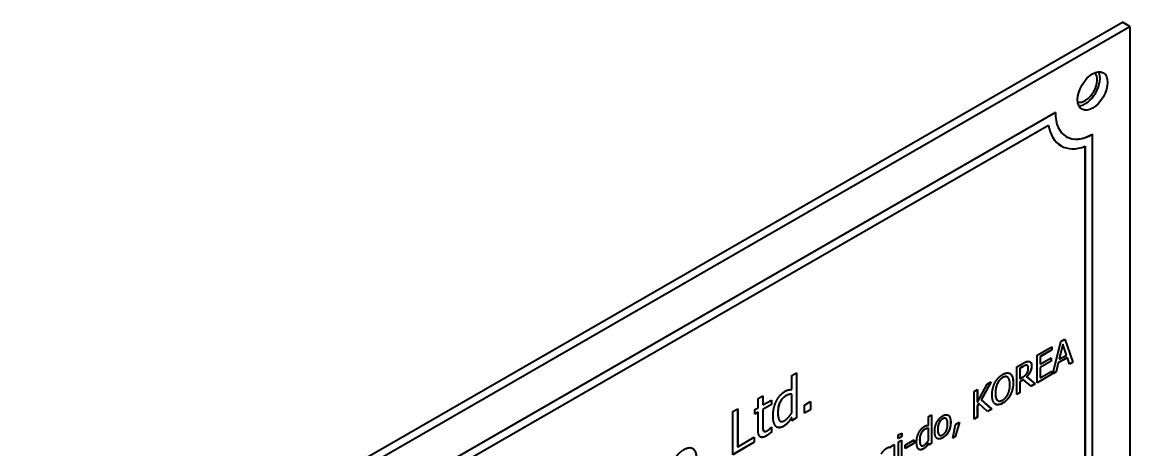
# Model space of a CAD drawing. Header units: inches. Extents: x 6934 to 18973, y 4254 to 7629.
# Drawn here: x 11189.8 to 11273.9, y 6588 to 6620.5 of the extents above; entities that cross this region are included whole.
import ezdxf

# ---------------------------------------------------------------- set-up
doc = ezdxf.new("R2010")
doc.units = ezdxf.units.IN
doc.header["$MEASUREMENT"] = 0
doc.layers.add('POWER SUPPLY CASE OUTLINE$0$가시적인 것(ISO)', color=3, linetype='Continuous', lineweight=40, true_color=0x00ff00)
doc.layers.add('POWER SUPPLY CASE OUTLINE$0$가시적인 좁은 것(ISO)', color=3, linetype='Continuous', lineweight=35, true_color=0x00ff00)

msp = doc.modelspace()

# ---------------------------------------------------------------- linework, layer by layer
at = {"layer": 'POWER SUPPLY CASE OUTLINE$0$가시적인 것(ISO)'}
for p, q in [((11188.485, 6571.641), (11273.338, 6620.505)), ((11189.051, 6571.315), (11273.904, 6620.179)), ((11273.904, 6620.179), (11273.338, 6620.505)), ((11273.904, 6620.179), (11273.904, 6558.045)), ((11194.708, 6571.303), (11268.247, 6613.651)), ((11268.252, 6613.648), (11194.713, 6571.299)), ((11268.247, 6613.651), (11268.252, 6613.648)), ((11195.231, 6570.944), (11267.734, 6612.695)), ((11271.075, 6612.01), (11271.081, 6612.006)), ((11271.081, 6562.954), (11271.081, 6612.006)), ((11268.68, 6611.12), (11268.685, 6611.117)), ((11270.509, 6563.23), (11270.509, 6611.079)), ((11270.515, 6611.081), (11270.515, 6563.227)), ((11268.063, 6593.819), (11268.674, 6596.264)), ((11268.674, 6596.264), (11268.97, 6596.434)), ((11268.966, 6596.432), (11269.575, 6594.696)), ((11268.97, 6596.434), (11269.58, 6594.693)), ((11266.862, 6595.221), (11267.995, 6595.873)), ((11267.989, 6595.628), (11267.097, 6595.115)), ((11267.995, 6595.625), (11267.103, 6595.111)), ((11267.989, 6595.869), (11267.989, 6595.628)), ((11267.989, 6595.628), (11267.995, 6595.625)), ((11267.995, 6595.873), (11267.995, 6595.625)), ((11268.81, 6596.064), (11268.532, 6594.918)), ((11268.816, 6596.061), (11268.537, 6594.915)), ((11268.81, 6596.064), (11268.816, 6596.061)), ((11269.096, 6595.237), (11268.816, 6596.061)), ((11265.317, 6594.331), (11265.784, 6594.6)), ((11266.862, 6593.128), (11266.862, 6595.221)), ((11267.097, 6595.115), (11267.097, 6594.541)), ((11267.097, 6595.115), (11267.103, 6595.111)), ((11267.929, 6594.773), (11267.097, 6594.294)), ((11267.103, 6595.111), (11267.103, 6594.538)), ((11267.103, 6594.538), (11267.934, 6595.017)), ((11267.934, 6594.77), (11267.103, 6594.291)), ((11267.929, 6595.014), (11267.929, 6594.773)), ((11267.929, 6594.773), (11267.934, 6594.77)), ((11267.934, 6595.017), (11267.934, 6594.77)), ((11268.466, 6594.643), (11268.301, 6593.963)), ((11268.471, 6594.639), (11268.307, 6593.96)), ((11269.157, 6595.041), (11268.466, 6594.643)), ((11268.466, 6594.643), (11268.471, 6594.639)), ((11269.162, 6595.037), (11268.471, 6594.639)), ((11268.532, 6594.918), (11268.537, 6594.915)), ((11268.537, 6594.915), (11269.096, 6595.237)), ((11269.157, 6595.041), (11269.162, 6595.037)), ((11269.327, 6594.547), (11269.162, 6595.037)), ((11269.575, 6594.696), (11269.325, 6594.552)), ((11269.58, 6594.693), (11269.327, 6594.547)), ((11269.575, 6594.696), (11269.58, 6594.693)), ((11248.25, 6593.673), (11248.607, 6593.879)), ((11248.602, 6593.876), (11248.602, 6590.466)), ((11248.607, 6593.879), (11248.607, 6590.463)), ((11264.831, 6593.818), (11264.836, 6593.815)), ((11265.317, 6592.238), (11265.317, 6594.331)), ((11265.791, 6594.37), (11265.552, 6594.232)), ((11265.552, 6594.232), (11265.552, 6593.445)), ((11265.552, 6594.232), (11265.558, 6594.229)), ((11265.797, 6594.366), (11265.558, 6594.229)), ((11265.558, 6594.229), (11265.558, 6593.442)), ((11266.117, 6594.45), (11266.123, 6594.446)), ((11267.989, 6593.783), (11266.862, 6593.134)), ((11267.995, 6593.78), (11266.862, 6593.128)), ((11267.097, 6594.541), (11267.103, 6594.538)), ((11267.097, 6594.294), (11267.097, 6593.517)), ((11267.097, 6594.294), (11267.103, 6594.291)), ((11267.103, 6594.291), (11267.103, 6593.514)), ((11267.103, 6593.514), (11267.995, 6594.027)), ((11267.989, 6594.024), (11267.989, 6593.783)), ((11267.989, 6593.783), (11267.995, 6593.78)), ((11267.995, 6594.027), (11267.995, 6593.78)), ((11268.307, 6593.96), (11268.063, 6593.819)), ((11268.301, 6593.963), (11268.065, 6593.827)), ((11268.301, 6593.963), (11268.307, 6593.96)), ((11248.25, 6592.613), (11248.25, 6593.673)), ((11262.332, 6591.65), (11263.074, 6593.039)), ((11263.357, 6593.202), (11262.613, 6591.845)), ((11263.368, 6593.208), (11262.618, 6591.842)), ((11263.074, 6593.039), (11263.368, 6593.208)), ((11264.604, 6593.572), (11264.61, 6593.569)), ((11265.552, 6593.445), (11265.558, 6593.442)), ((11265.828, 6593.371), (11265.552, 6593.213)), ((11265.552, 6593.213), (11265.552, 6592.38)), ((11265.552, 6593.213), (11265.558, 6593.209)), ((11265.558, 6593.442), (11265.769, 6593.563)), ((11265.834, 6593.368), (11265.558, 6593.209)), ((11265.558, 6593.209), (11265.558, 6592.377)), ((11265.828, 6593.371), (11265.834, 6593.368)), ((11266.406, 6592.865), (11265.834, 6593.368)), ((11266.069, 6593.588), (11266.713, 6593.048)), ((11266.069, 6593.588), (11266.074, 6593.585)), ((11266.074, 6593.585), (11266.718, 6593.045)), ((11266.713, 6593.048), (11266.401, 6592.869)), ((11266.718, 6593.045), (11266.406, 6592.865)), ((11266.713, 6593.048), (11266.718, 6593.045)), ((11267.097, 6593.517), (11267.103, 6593.514)), ((11245.696, 6591.946), (11246.054, 6592.152)), ((11246.048, 6592.148), (11246.048, 6591.45)), ((11246.054, 6592.152), (11246.054, 6591.447)), ((11248.244, 6592.275), (11248.25, 6592.271)), ((11248.25, 6590.853), (11248.25, 6592.271)), ((11262.092, 6592.473), (11262.332, 6592.612)), ((11262.092, 6590.38), (11262.092, 6592.473)), ((11262.327, 6592.609), (11262.327, 6591.654)), ((11262.332, 6592.612), (11262.332, 6591.65)), ((11265.552, 6592.38), (11265.317, 6592.245)), ((11265.558, 6592.377), (11265.317, 6592.238)), ((11265.552, 6592.38), (11265.558, 6592.377)), ((11245.456, 6591.102), (11245.696, 6591.241)), ((11245.696, 6591.241), (11245.696, 6591.946)), ((11246.706, 6591.487), (11246.048, 6591.108)), ((11246.048, 6591.45), (11246.054, 6591.447)), ((11246.054, 6591.447), (11246.712, 6591.826)), ((11246.712, 6591.484), (11246.054, 6591.105)), ((11246.706, 6591.822), (11246.706, 6591.487)), ((11246.706, 6591.487), (11246.712, 6591.484)), ((11246.712, 6591.826), (11246.712, 6591.484)), ((11249.226, 6591.445), (11249.68, 6591.706)), ((11249.226, 6590.82), (11249.226, 6591.445)), ((11249.674, 6591.703), (11249.674, 6591.084)), ((11249.68, 6591.706), (11249.68, 6591.081)), ((11262.327, 6591.654), (11262.332, 6591.65)), ((11262.432, 6591.557), (11262.327, 6591.358)), ((11262.327, 6591.358), (11262.332, 6591.355)), ((11262.327, 6591.358), (11262.327, 6590.522)), ((11262.438, 6591.553), (11262.332, 6591.355)), ((11262.332, 6591.355), (11262.332, 6590.519)), ((11262.432, 6591.557), (11262.438, 6591.553)), ((11263.099, 6590.961), (11262.438, 6591.553)), ((11262.613, 6591.845), (11262.618, 6591.842)), ((11262.613, 6591.845), (11263.406, 6591.144)), ((11262.618, 6591.842), (11263.412, 6591.141)), ((11263.891, 6591.782), (11263.897, 6591.779)), ((11243.766, 6590.946), (11244.142, 6591.162)), ((11243.766, 6587.675), (11243.766, 6590.946)), ((11244.137, 6591.159), (11244.137, 6588.282)), ((11244.142, 6591.162), (11244.142, 6588.279)), ((11245.456, 6590.76), (11245.456, 6591.102)), ((11245.691, 6590.902), (11245.456, 6590.767)), ((11245.696, 6590.899), (11245.456, 6590.76)), ((11245.691, 6590.902), (11245.696, 6590.899)), ((11245.696, 6589.539), (11245.696, 6590.899)), ((11246.048, 6591.108), (11246.054, 6591.105)), ((11246.048, 6591.108), (11246.048, 6589.939)), ((11246.054, 6591.105), (11246.054, 6589.936)), ((11248.244, 6590.51), (11248.25, 6590.506)), ((11248.25, 6590.257), (11248.25, 6590.506)), ((11248.602, 6590.466), (11248.25, 6590.264)), ((11248.607, 6590.463), (11248.25, 6590.257)), ((11248.602, 6590.466), (11248.607, 6590.463)), ((11249.674, 6591.084), (11249.226, 6590.826)), ((11249.68, 6591.081), (11249.226, 6590.82)), ((11249.674, 6591.084), (11249.68, 6591.081)), ((11258.631, 6590.574), (11258.86, 6590.706)), ((11258.631, 6589.895), (11258.631, 6590.574)), ((11258.854, 6590.702), (11258.854, 6588.523)), ((11258.86, 6590.706), (11258.86, 6588.519)), ((11259.938, 6590.428), (11259.944, 6590.425)), ((11262.327, 6590.522), (11262.092, 6590.387)), ((11262.332, 6590.519), (11262.092, 6590.38)), ((11262.327, 6590.522), (11262.332, 6590.519)), ((11263.406, 6591.144), (11263.095, 6590.965)), ((11263.412, 6591.141), (11263.099, 6590.961)), ((11263.406, 6591.144), (11263.412, 6591.141)), ((11246.691, 6589.752), (11246.712, 6589.764)), ((11246.706, 6589.761), (11246.706, 6589.396)), ((11246.712, 6589.764), (11246.712, 6589.393)), ((11247.374, 6590.218), (11247.38, 6590.215)), ((11258.625, 6589.68), (11258.631, 6589.677)), ((11258.631, 6588.769), (11258.631, 6589.677)), ((11260.466, 6588.924), (11260.68, 6589.968)), ((11260.976, 6590.138), (11260.638, 6589.029)), ((11260.984, 6590.143), (11260.644, 6589.026)), ((11260.68, 6589.968), (11260.984, 6590.143)), ((11244.142, 6588.279), (11245.405, 6589.006)), ((11245.399, 6589.003), (11245.399, 6588.622)), ((11245.405, 6589.006), (11245.405, 6588.619)), ((11246.099, 6589.491), (11246.104, 6589.488)), ((11246.138, 6589.45), (11246.143, 6589.447)), ((11246.706, 6589.396), (11246.712, 6589.393)), ((11256.332, 6589.17), (11256.592, 6589.32)), ((11256.332, 6588.896), (11256.332, 6589.17)), ((11256.586, 6589.048), (11256.332, 6588.902)), ((11256.592, 6589.045), (11256.332, 6588.896)), ((11256.347, 6588.643), (11256.576, 6588.775)), ((11256.57, 6588.771), (11256.57, 6587.207)), ((11256.576, 6588.775), (11256.576, 6587.204)), ((11256.586, 6589.317), (11256.586, 6589.048)), ((11256.586, 6589.048), (11256.592, 6589.045)), ((11256.592, 6589.32), (11256.592, 6589.045)), ((11256.856, 6588.409), (11257.541, 6588.803)), ((11257.536, 6588.8), (11257.536, 6588.552)), ((11257.541, 6588.803), (11257.541, 6588.549)), ((11259.457, 6589.159), (11259.462, 6589.155)), ((11260.644, 6589.026), (11260.466, 6588.924)), ((11260.638, 6589.029), (11260.468, 6588.931)), ((11260.638, 6589.029), (11260.644, 6589.026)), ((11245.399, 6588.622), (11243.766, 6587.682)), ((11245.405, 6588.619), (11243.766, 6587.675)), ((11244.137, 6588.282), (11244.142, 6588.279)), ((11245.399, 6588.622), (11245.405, 6588.619)), ((11255.782, 6588.252), (11255.796, 6588.325)), ((11255.796, 6588.325), (11256.011, 6588.45)), ((11256.006, 6588.446), (11256.006, 6587.062)), ((11256.011, 6588.45), (11256.011, 6587.059)), ((11256.347, 6587.072), (11256.347, 6588.643)), ((11257.536, 6588.552), (11256.856, 6588.161)), ((11257.541, 6588.549), (11256.856, 6588.154)), ((11256.856, 6588.154), (11256.856, 6588.409)), ((11257.536, 6588.552), (11257.541, 6588.549)), ((11258.069, 6588.364), (11258.075, 6588.361)), ((11258.625, 6588.55), (11258.631, 6588.547)), ((11258.631, 6588.388), (11258.631, 6588.547)), ((11258.854, 6588.523), (11258.631, 6588.394)), ((11258.86, 6588.519), (11258.631, 6588.388)), ((11258.854, 6588.523), (11258.86, 6588.519))]:
    msp.add_line(p, q, dxfattribs=at)
msp.add_ellipse((11271.075, 6615.28), major_axis=(-0.799, -1.388), ratio=0.578093, dxfattribs=at)
for centre, major_axis, start_param, end_param in [((11270.509, 6615.606), (0.647, 1.124), 3.27528, 6.149498), ((11270.509, 6615.606), (-0.799, -1.388), 0.360168, 2.781425), ((11271.081, 6615.277), (-1.996, -3.466), 5.495853, 7.06665), ((11271.075, 6615.28), (-2.395, -4.16), 5.664986, 6.283185), ((11271.081, 6615.277), (-2.395, -4.16), 5.663302, 6.899202), ((11271.075, 6615.28), (-1.996, -3.466), 0.001411, 0.783464)]:
    msp.add_ellipse(centre, major_axis=major_axis, ratio=0.578093, start_param=start_param, end_param=end_param, dxfattribs=at)
for points, degree in [([(11265.784, 6594.6), (11265.939, 6594.689), (11266.149, 6594.771), (11266.244, 6594.755)], 2), ([(11266.244, 6594.755), (11266.34, 6594.738), (11266.45, 6594.579), (11266.45, 6594.415)], 2), ([(11263.67, 6593.143), (11263.776, 6593.343), (11264.07, 6593.657), (11264.252, 6593.762)], 2), ([(11264.252, 6593.762), (11264.437, 6593.868), (11264.734, 6593.89), (11264.836, 6593.815)], 2), ([(11264.804, 6593.836), (11264.813, 6593.83), (11264.822, 6593.824), (11264.831, 6593.818)], 3), ([(11264.836, 6593.815), (11264.939, 6593.735), (11265.053, 6593.394), (11265.053, 6593.132)], 2), ([(11265.769, 6593.563), (11265.873, 6593.623), (11266.039, 6593.761), (11266.096, 6593.86)], 2), ([(11266.085, 6594.461), (11266.033, 6594.47), (11265.897, 6594.424), (11265.797, 6594.366)], 2), ([(11266.45, 6594.415), (11266.45, 6594.186), (11266.247, 6593.759), (11266.074, 6593.585)], 2), ([(11266.117, 6594.45), (11266.106, 6594.456), (11266.093, 6594.461), (11266.079, 6594.464)], 3), ([(11266.199, 6594.248), (11266.199, 6594.34), (11266.143, 6594.449), (11266.085, 6594.461)], 2), ([(11266.096, 6593.86), (11266.149, 6593.948), (11266.199, 6594.14), (11266.199, 6594.248)], 2), ([(11263.453, 6592.211), (11263.453, 6592.474), (11263.566, 6592.939), (11263.67, 6593.143)], 2), ([(11263.852, 6593.073), (11263.78, 6592.925), (11263.704, 6592.559), (11263.704, 6592.355)], 2), ([(11264.254, 6593.522), (11264.123, 6593.447), (11263.927, 6593.228), (11263.852, 6593.073)], 2), ([(11264.654, 6593.535), (11264.582, 6593.602), (11264.38, 6593.594), (11264.254, 6593.522)], 2), ([(11264.254, 6591.822), (11264.505, 6591.967), (11264.802, 6592.576), (11264.802, 6592.988)], 2), ([(11264.802, 6592.988), (11264.802, 6593.195), (11264.725, 6593.471), (11264.654, 6593.535)], 2), ([(11265.053, 6593.132), (11265.053, 6592.878), (11264.942, 6592.402), (11264.836, 6592.202)], 2), ([(11247.099, 6591.776), (11247.216, 6592.002), (11247.544, 6592.374), (11247.725, 6592.478)], 2), ([(11247.784, 6592.133), (11247.509, 6591.975), (11247.198, 6591.318), (11247.198, 6590.868)], 2), ([(11247.725, 6592.478), (11247.883, 6592.569), (11248.119, 6592.623), (11248.25, 6592.613)], 2), ([(11248.25, 6592.271), (11248.117, 6592.269), (11247.906, 6592.203), (11247.784, 6592.133)], 2), ([(11263.669, 6591.529), (11263.564, 6591.609), (11263.453, 6591.953), (11263.453, 6592.211)], 2), ([(11263.704, 6592.355), (11263.704, 6591.943), (11264.003, 6591.678), (11264.254, 6591.822)], 2), ([(11264.836, 6592.202), (11264.725, 6591.992), (11264.43, 6591.683), (11264.252, 6591.581)], 2), ([(11246.829, 6590.647), (11246.829, 6590.971), (11246.973, 6591.525), (11247.099, 6591.776)], 2), ([(11264.252, 6591.581), (11264.069, 6591.475), (11263.776, 6591.45), (11263.669, 6591.529)], 2), ([(11247.046, 6589.824), (11246.943, 6589.926), (11246.829, 6590.337), (11246.829, 6590.647)], 2), ([(11247.198, 6590.868), (11247.198, 6590.433), (11247.436, 6590.112), (11247.7, 6590.264)], 2), ([(11247.7, 6590.264), (11247.839, 6590.344), (11248.124, 6590.656), (11248.25, 6590.853)], 2), ([(11248.25, 6590.506), (11248.167, 6590.379), (11248.046, 6590.203), (11247.963, 6590.111)], 2), ([(11259.095, 6589.44), (11259.095, 6589.833), (11259.429, 6590.462), (11259.702, 6590.619)], 2), ([(11259.702, 6590.392), (11259.524, 6590.29), (11259.331, 6589.881), (11259.331, 6589.576)], 2), ([(11259.702, 6590.619), (11259.978, 6590.778), (11260.308, 6590.534), (11260.308, 6590.139)], 2), ([(11260.072, 6590.003), (11260.072, 6590.308), (11259.879, 6590.494), (11259.702, 6590.392)], 2), ([(11246.315, 6589.096), (11246.024, 6588.928), (11245.696, 6589.123), (11245.696, 6589.539)], 2), ([(11246.054, 6589.936), (11246.054, 6589.751), (11246.065, 6589.553), (11246.104, 6589.488)], 2), ([(11246.404, 6589.507), (11246.492, 6589.558), (11246.654, 6589.712), (11246.691, 6589.752)], 2), ([(11247.617, 6589.824), (11247.443, 6589.724), (11247.149, 6589.722), (11247.046, 6589.824)], 2), ([(11247.963, 6590.111), (11247.887, 6590.025), (11247.725, 6589.886), (11247.617, 6589.824)], 2), ([(11257.895, 6589.359), (11257.97, 6589.504), (11258.179, 6589.742), (11258.295, 6589.809)], 2), ([(11258.333, 6589.588), (11258.157, 6589.487), (11257.958, 6589.067), (11257.958, 6588.778)], 2), ([(11258.295, 6589.809), (11258.396, 6589.867), (11258.547, 6589.902), (11258.631, 6589.895)], 2), ([(11258.631, 6589.677), (11258.546, 6589.675), (11258.411, 6589.633), (11258.333, 6589.588)], 2), ([(11259.331, 6589.576), (11259.331, 6589.279), (11259.524, 6589.085), (11259.702, 6589.188)], 2), ([(11260.308, 6590.139), (11260.308, 6589.742), (11259.978, 6589.119), (11259.702, 6588.96)], 2), ([(11259.702, 6589.188), (11259.878, 6589.289), (11260.072, 6589.701), (11260.072, 6590.003)], 2), ([(11246.099, 6589.491), (11246.109, 6589.473), (11246.122, 6589.459), (11246.138, 6589.45)], 3), ([(11246.104, 6589.488), (11246.136, 6589.43), (11246.281, 6589.436), (11246.404, 6589.507)], 2), ([(11246.712, 6589.393), (11246.611, 6589.303), (11246.404, 6589.147), (11246.315, 6589.096)], 2), ([(11257.722, 6588.637), (11257.722, 6588.844), (11257.814, 6589.199), (11257.895, 6589.359)], 2), ([(11257.958, 6588.778), (11257.958, 6588.5), (11258.11, 6588.295), (11258.279, 6588.392)], 2), ([(11258.279, 6588.392), (11258.369, 6588.443), (11258.55, 6588.643), (11258.631, 6588.769)], 2), ([(11259.702, 6588.96), (11259.419, 6588.797), (11259.095, 6589.057), (11259.095, 6589.44)], 2), ([(11239.12, 6586.227), (11239.12, 6586.842), (11239.643, 6587.824), (11240.069, 6588.069)], 2), ([(11240.069, 6588.069), (11240.5, 6588.317), (11241.016, 6587.936), (11241.016, 6587.319)], 2), ([(11255.047, 6587.728), (11255.124, 6587.872), (11255.333, 6588.103), (11255.445, 6588.168)], 2), ([(11255.445, 6588.168), (11255.551, 6588.228), (11255.705, 6588.259), (11255.782, 6588.252)], 2), ([(11257.861, 6588.11), (11257.795, 6588.176), (11257.722, 6588.439), (11257.722, 6588.637)], 2), ([(11258.226, 6588.11), (11258.115, 6588.046), (11257.927, 6588.045), (11257.861, 6588.11)], 2), ([(11258.448, 6588.294), (11258.399, 6588.239), (11258.295, 6588.15), (11258.226, 6588.11)], 2), ([(11258.631, 6588.547), (11258.578, 6588.466), (11258.501, 6588.353), (11258.448, 6588.294)], 2)]:
    msp.add_open_spline(points, degree=degree, dxfattribs=at)
for points, knots in [([(11266.319, 6594.729), (11266.327, 6594.724), (11266.334, 6594.719), (11266.371, 6594.69), (11266.395, 6594.66), (11266.436, 6594.564), (11266.444, 6594.493), (11266.444, 6594.418)], [-0.06474212, -0.06474212, -0.06474212, -0.06474212, -0.05873914, -0.05873914, -0.0341321, -0.0341321, 0, 0, 0, 0]), ([(11264.831, 6593.818), (11264.909, 6593.757), (11264.959, 6593.662), (11265.032, 6593.443), (11265.048, 6593.292), (11265.048, 6593.136)], [-0.1261355, -0.1261355, -0.1261355, -0.1261355, -0.0717246, -0.0717246, 0, 0, 0, 0]), ([(11266.079, 6594.464), (11266.043, 6594.471), (11266.002, 6594.465), (11265.929, 6594.44), (11265.878, 6594.419), (11265.791, 6594.37)], [-0.1096687, -0.1096687, -0.1096687, -0.1096687, -0.0458841, -0.0458841, 0, 0, 0, 0]), ([(11266.444, 6594.418), (11266.444, 6594.368), (11266.441, 6594.316), (11266.424, 6594.212), (11266.412, 6594.16), (11266.364, 6594.009), (11266.319, 6593.923), (11266.217, 6593.754), (11266.146, 6593.666), (11266.069, 6593.588)], [-0.1073122, -0.1073122, -0.1073122, -0.1073122, -0.0901283, -0.0901283, -0.0742329, -0.0742329, -0.0438127, -0.0438127, 0, 0, 0, 0]), ([(11263.846, 6593.077), (11263.793, 6592.968), (11263.759, 6592.854), (11263.718, 6592.66), (11263.698, 6592.53), (11263.698, 6592.359)], [-0.1789326, -0.1789326, -0.1789326, -0.1789326, -0.0787515, -0.0787515, 0, 0, 0, 0]), ([(11264.248, 6593.525), (11264.201, 6593.498), (11264.153, 6593.465), (11264.052, 6593.379), (11264.013, 6593.335), (11263.931, 6593.234), (11263.885, 6593.157), (11263.846, 6593.077)], [-0.06417093, -0.06417093, -0.06417093, -0.06417093, -0.05011322, -0.05011322, -0.03373142, -0.03373142, 0, 0, 0, 0]), ([(11264.604, 6593.572), (11264.591, 6593.579), (11264.577, 6593.586), (11264.53, 6593.601), (11264.495, 6593.604), (11264.391, 6593.594), (11264.32, 6593.567), (11264.248, 6593.525)], [-0.06978956, -0.06978956, -0.06978956, -0.06978956, -0.05975243, -0.05975243, -0.03820493, -0.03820493, 0, 0, 0, 0]), ([(11265.048, 6593.136), (11265.048, 6592.88), (11265.006, 6592.687), (11264.937, 6592.441), (11264.892, 6592.321), (11264.831, 6592.205)], [-0.1017254, -0.1017254, -0.1017254, -0.1017254, -0.0492853, -0.0492853, 0, 0, 0, 0]), ([(11247.779, 6592.136), (11247.735, 6592.111), (11247.691, 6592.081), (11247.608, 6592.013), (11247.569, 6591.976), (11247.472, 6591.866), (11247.421, 6591.79), (11247.311, 6591.584), (11247.274, 6591.467), (11247.206, 6591.206), (11247.192, 6591.029), (11247.192, 6590.871)], [-0.1620978, -0.1620978, -0.1620978, -0.1620978, -0.1464054, -0.1464054, -0.1317658, -0.1317658, -0.1080599, -0.1080599, -0.072613, -0.072613, 0, 0, 0, 0]), ([(11248.244, 6592.275), (11248.17, 6592.273), (11248.086, 6592.264), (11247.963, 6592.226), (11247.888, 6592.199), (11247.779, 6592.136)], [-0.1670113, -0.1670113, -0.1670113, -0.1670113, -0.0578517, -0.0578517, 0, 0, 0, 0]), ([(11263.698, 6592.359), (11263.698, 6592.269), (11263.703, 6592.181), (11263.729, 6592.032), (11263.747, 6591.968), (11263.812, 6591.837), (11263.857, 6591.802), (11263.891, 6591.782)], [-0.13348565, -0.13348565, -0.13348565, -0.13348565, -0.11285313, -0.11285313, -0.09521007, -0.09521007, -0.07037467, -0.07037467, -0.07037467, -0.07037467]), ([(11264.831, 6592.205), (11264.794, 6592.137), (11264.754, 6592.071), (11264.653, 6591.928), (11264.602, 6591.872), (11264.468, 6591.732), (11264.359, 6591.648), (11264.247, 6591.584)], [-0.09005279, -0.09005279, -0.09005279, -0.09005279, -0.07665114, -0.07665114, -0.05930061, -0.05930061, 0, 0, 0, 0]), ([(11264.247, 6591.584), (11264.182, 6591.547), (11264.117, 6591.516), (11263.994, 6591.476), (11263.937, 6591.465), (11263.814, 6591.463), (11263.753, 6591.479), (11263.699, 6591.509)], [-0.1163961, -0.1163961, -0.1163961, -0.1163961, -0.0820659, -0.0820659, -0.0500318, -0.0500318, -0.0094393, -0.0094393, -0.0094393, -0.0094393]), ([(11247.192, 6590.871), (11247.192, 6590.756), (11247.198, 6590.64), (11247.23, 6590.455), (11247.252, 6590.376), (11247.317, 6590.26), (11247.348, 6590.233), (11247.374, 6590.218)], [-0.13236792, -0.13236792, -0.13236792, -0.13236792, -0.10413362, -0.10413362, -0.08150014, -0.08150014, -0.06216156, -0.06216156, -0.06216156, -0.06216156]), ([(11248.244, 6590.51), (11248.197, 6590.437), (11248.15, 6590.365), (11248.057, 6590.231), (11248.007, 6590.17), (11247.957, 6590.114)], [-0.0616829, -0.0616829, -0.0616829, -0.0616829, -0.02926934, -0.02926934, 0, 0, 0, 0]), ([(11259.696, 6590.395), (11259.667, 6590.378), (11259.637, 6590.358), (11259.581, 6590.311), (11259.555, 6590.286), (11259.494, 6590.215), (11259.462, 6590.167), (11259.41, 6590.066), (11259.383, 6590.001), (11259.334, 6589.801), (11259.325, 6589.683), (11259.325, 6589.579)], [-0.1718603, -0.1718603, -0.1718603, -0.1718603, -0.1450483, -0.1450483, -0.1202898, -0.1202898, -0.083085, -0.083085, -0.0475005, -0.0475005, 0, 0, 0, 0]), ([(11259.938, 6590.428), (11259.938, 6590.428), (11259.938, 6590.428), (11259.909, 6590.445), (11259.876, 6590.451), (11259.793, 6590.443), (11259.745, 6590.423), (11259.696, 6590.395)], [-0.04733155, -0.04733155, -0.04733155, -0.04733155, -0.04729209, -0.04729209, -0.02585599, -0.02585599, 0, 0, 0, 0]), ([(11260.113, 6590.675), (11260.116, 6590.673), (11260.119, 6590.671), (11260.165, 6590.642), (11260.211, 6590.595), (11260.288, 6590.407), (11260.302, 6590.276), (11260.302, 6590.142)], [-0.116905, -0.116905, -0.116905, -0.116905, -0.1136226, -0.1136226, -0.0617594, -0.0617594, 0, 0, 0, 0]), ([(11246.048, 6589.939), (11246.048, 6589.759), (11246.052, 6589.674), (11246.06, 6589.584), (11246.074, 6589.533), (11246.099, 6589.491)], [-0.04371888, -0.04371888, -0.04371888, -0.04371888, -0.02866462, -0.02866462, 0, 0, 0, 0]), ([(11247.611, 6589.827), (11247.546, 6589.789), (11247.481, 6589.761), (11247.356, 6589.727), (11247.297, 6589.722), (11247.196, 6589.734), (11247.155, 6589.748), (11247.117, 6589.769)], [-0.11764779, -0.11764779, -0.11764779, -0.11764779, -0.08296211, -0.08296211, -0.04934341, -0.04934341, -0.02094101, -0.02094101, -0.02094101, -0.02094101]), ([(11247.957, 6590.114), (11247.886, 6590.033), (11247.828, 6589.982), (11247.74, 6589.907), (11247.674, 6589.863), (11247.611, 6589.827)], [-0.04810751, -0.04810751, -0.04810751, -0.04810751, -0.0331323, -0.0331323, 0, 0, 0, 0]), ([(11258.328, 6589.592), (11258.3, 6589.575), (11258.271, 6589.556), (11258.218, 6589.513), (11258.193, 6589.489), (11258.132, 6589.419), (11258.099, 6589.37), (11258.028, 6589.238), (11258.004, 6589.163), (11257.961, 6588.996), (11257.952, 6588.883), (11257.952, 6588.782)], [-0.1037426, -0.1037426, -0.1037426, -0.1037426, -0.0936994, -0.0936994, -0.0843301, -0.0843301, -0.0691583, -0.0691583, -0.0464723, -0.0464723, 0, 0, 0, 0]), ([(11258.625, 6589.68), (11258.578, 6589.679), (11258.525, 6589.674), (11258.446, 6589.649), (11258.397, 6589.632), (11258.328, 6589.592)], [-0.1068872, -0.1068872, -0.1068872, -0.1068872, -0.0370251, -0.0370251, 0, 0, 0, 0]), ([(11259.325, 6589.579), (11259.325, 6589.511), (11259.329, 6589.442), (11259.348, 6589.33), (11259.362, 6589.281), (11259.407, 6589.193), (11259.435, 6589.171), (11259.457, 6589.159)], [-0.09215979, -0.09215979, -0.09215979, -0.09215979, -0.07620997, -0.07620997, -0.06294949, -0.06294949, -0.04700202, -0.04700202, -0.04700202, -0.04700202]), ([(11260.302, 6590.142), (11260.302, 6590.065), (11260.297, 6589.984), (11260.276, 6589.828), (11260.26, 6589.753), (11260.214, 6589.6), (11260.176, 6589.498), (11260.06, 6589.299), (11260.003, 6589.222), (11259.861, 6589.073), (11259.779, 6589.011), (11259.696, 6588.964)], [-0.2344064, -0.2344064, -0.2344064, -0.2344064, -0.1790611, -0.1790611, -0.1302839, -0.1302839, -0.0811533, -0.0811533, -0.0439624, -0.0439624, 0, 0, 0, 0]), ([(11246.309, 6589.099), (11246.248, 6589.063), (11246.186, 6589.034), (11246.071, 6588.998), (11246.019, 6588.99), (11245.923, 6588.997), (11245.886, 6589.011), (11245.861, 6589.025)], [-0.1479923, -0.1479923, -0.1479923, -0.1479923, -0.13078299, -0.13078299, -0.11533427, -0.11533427, -0.09988763, -0.09988763, -0.09988763, -0.09988763]), ([(11246.706, 6589.396), (11246.617, 6589.317), (11246.546, 6589.262), (11246.439, 6589.18), (11246.374, 6589.136), (11246.309, 6589.099)], [-0.05776976, -0.05776976, -0.05776976, -0.05776976, -0.03400197, -0.03400197, 0, 0, 0, 0]), ([(11257.952, 6588.782), (11257.952, 6588.708), (11257.956, 6588.634), (11257.976, 6588.515), (11257.991, 6588.465), (11258.032, 6588.391), (11258.052, 6588.373), (11258.069, 6588.364)], [-0.08471547, -0.08471547, -0.08471547, -0.08471547, -0.06664552, -0.06664552, -0.05216009, -0.05216009, -0.0397834, -0.0397834, -0.0397834, -0.0397834]), ([(11259.696, 6588.964), (11259.651, 6588.938), (11259.606, 6588.916), (11259.521, 6588.886), (11259.481, 6588.876), (11259.384, 6588.869), (11259.333, 6588.88), (11259.288, 6588.905)], [-0.2485918, -0.2485918, -0.2485918, -0.2485918, -0.2102442, -0.2102442, -0.174715, -0.174715, -0.1206371, -0.1206371, -0.1206371, -0.1206371]), ([(11240.714, 6588.156), (11240.719, 6588.153), (11240.723, 6588.15), (11240.796, 6588.103), (11240.868, 6588.03), (11240.988, 6587.736), (11241.01, 6587.532), (11241.01, 6587.322)], [-0.1832824, -0.1832824, -0.1832824, -0.1832824, -0.1775353, -0.1775353, -0.0964991, -0.0964991, 0, 0, 0, 0]), ([(11258.221, 6588.114), (11258.179, 6588.089), (11258.137, 6588.071), (11258.057, 6588.05), (11258.019, 6588.046), (11257.955, 6588.054), (11257.929, 6588.063), (11257.905, 6588.076)], [-0.07529458, -0.07529458, -0.07529458, -0.07529458, -0.05309575, -0.05309575, -0.03157978, -0.03157978, -0.01366022, -0.01366022, -0.01366022, -0.01366022]), ([(11258.442, 6588.297), (11258.396, 6588.245), (11258.359, 6588.213), (11258.303, 6588.165), (11258.261, 6588.137), (11258.221, 6588.114)], [-0.03078881, -0.03078881, -0.03078881, -0.03078881, -0.02120467, -0.02120467, 0, 0, 0, 0]), ([(11258.625, 6588.55), (11258.595, 6588.504), (11258.565, 6588.458), (11258.506, 6588.372), (11258.474, 6588.333), (11258.442, 6588.297)], [-0.03947705, -0.03947705, -0.03947705, -0.03947705, -0.01873238, -0.01873238, 0, 0, 0, 0])]:
    msp.add_open_spline(points, degree=3, knots=knots, dxfattribs=at)
at = {"layer": 'POWER SUPPLY CASE OUTLINE$0$가시적인 좁은 것(ISO)'}
for p, q in [((11265.791, 6594.37), (11265.797, 6594.366)), ((11266.079, 6594.464), (11266.085, 6594.461)), ((11266.444, 6594.418), (11266.45, 6594.415)), ((11263.846, 6593.077), (11263.852, 6593.073)), ((11264.248, 6593.525), (11264.254, 6593.522)), ((11265.048, 6593.136), (11265.053, 6593.132)), ((11247.779, 6592.136), (11247.784, 6592.133)), ((11263.698, 6592.359), (11263.704, 6592.355)), ((11264.831, 6592.205), (11264.836, 6592.202)), ((11264.247, 6591.584), (11264.252, 6591.581)), ((11247.192, 6590.871), (11247.198, 6590.868)), ((11259.696, 6590.395), (11259.702, 6590.392)), ((11246.048, 6589.939), (11246.054, 6589.936)), ((11247.611, 6589.827), (11247.617, 6589.824)), ((11247.957, 6590.114), (11247.963, 6590.111)), ((11258.328, 6589.592), (11258.333, 6589.588)), ((11259.325, 6589.579), (11259.331, 6589.576)), ((11260.302, 6590.142), (11260.308, 6590.139)), ((11246.309, 6589.099), (11246.315, 6589.096)), ((11257.952, 6588.782), (11257.958, 6588.778)), ((11259.696, 6588.964), (11259.702, 6588.96)), ((11258.221, 6588.114), (11258.226, 6588.11)), ((11258.442, 6588.297), (11258.448, 6588.294))]:
    msp.add_line(p, q, dxfattribs=at)

doc.saveas('drawing.dxf')
